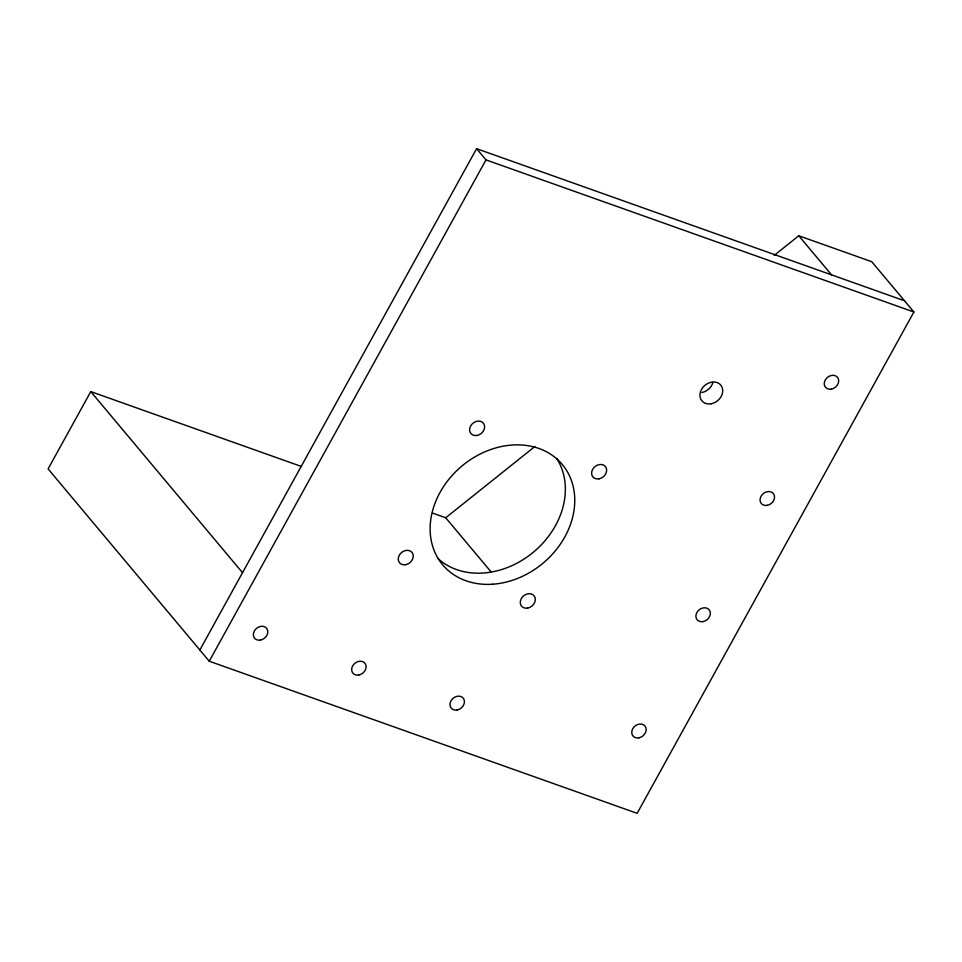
<?xml version="1.0" encoding="UTF-8"?>
<svg xmlns="http://www.w3.org/2000/svg" width="962" height="962" viewBox="0 0 962 962"><rect width="100%" height="100%" fill="white"/><g stroke="black" fill="none" stroke-linecap="round" stroke-linejoin="round"><path stroke-width="1.44" d="M301.467 466.498L90.777 391.594L48.1 468.903L209.247 661.219L637.157 813.323L913.9 312.001L871.764 261.712L798.773 235.774L774.145 255.447M199.843 649.999L476.587 148.677L904.496 300.781M209.247 661.219L485.99 159.896L476.587 148.677M432.972 513.239L445.707 517.76L534.848 446.56M485.99 159.896L913.9 312.001M798.773 235.774L831.517 274.843M445.707 517.76L490.836 571.632M90.777 391.594L242.508 572.691M556.649 458.405A78.054 63.276 -40 0 1 533.549 552.044A78.054 63.276 -40 0 1 437.373 557.96M712.926 382.443A12.302 9.969 -40 0 1 701.863 392.532M703.078 621.596A7.816 6.337 -40 0 0 709.415 610.136A7.816 6.337 -40 0 0 696.873 612.529A7.816 6.337 -40 0 0 703.078 621.596M638.912 737.83A7.816 6.337 -40 0 0 645.237 726.37A7.816 6.337 -40 0 0 632.707 728.775A7.816 6.337 -40 0 0 638.912 737.83M831.421 389.105A7.816 6.337 -40 0 0 837.746 377.645A7.816 6.337 -40 0 0 825.216 380.05A7.816 6.337 -40 0 0 831.421 389.105M767.255 505.351A7.816 6.337 -40 0 0 773.58 493.891A7.816 6.337 -40 0 0 761.038 496.284A7.816 6.337 -40 0 0 767.255 505.351M527.741 608.056A8.129 6.59 -40 0 0 534.331 596.139A8.129 6.59 -40 0 0 521.284 598.629A8.129 6.59 -40 0 0 527.741 608.056M405.723 564.682A8.129 6.59 -40 0 0 412.301 552.765A8.129 6.59 -40 0 0 399.266 555.254A8.129 6.59 -40 0 0 405.723 564.682M492.616 584.223A78.054 63.276 -40 0 0 569.42 475.685A78.054 63.276 -40 0 0 445.31 483.994A78.054 63.276 -40 0 0 492.616 584.223M358.85 675.011A7.816 6.337 -40 0 0 365.175 663.552A7.816 6.337 -40 0 0 352.633 665.957A7.816 6.337 -40 0 0 358.85 675.011M260.534 640.067A7.816 6.337 -40 0 0 266.859 628.607A7.816 6.337 -40 0 0 254.329 631A7.816 6.337 -40 0 0 260.534 640.067M599.085 478.823A8.129 6.59 -40 0 0 605.663 466.895A8.129 6.59 -40 0 0 592.628 469.396A8.129 6.59 -40 0 0 599.085 478.823M457.166 709.968A7.816 6.337 -40 0 0 463.492 698.496A7.816 6.337 -40 0 0 450.95 700.901A7.816 6.337 -40 0 0 457.166 709.968M711.267 403.751A12.302 9.969 -40 0 0 721.235 385.702A12.302 9.969 -40 0 0 701.49 389.478A12.302 9.969 -40 0 0 711.267 403.751M477.068 435.449A8.129 6.59 -40 0 0 483.645 423.52A8.129 6.59 -40 0 0 470.61 426.022A8.129 6.59 -40 0 0 477.068 435.449"/></g></svg>
